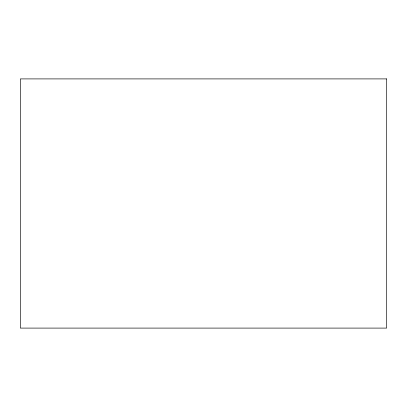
<?xml version="1.0" encoding="UTF-8"?>
<svg xmlns="http://www.w3.org/2000/svg" width="407" height="407" viewBox="0 0 407 407"><rect width="100%" height="100%" fill="white"/><g stroke="black" fill="none" stroke-linecap="round" stroke-linejoin="round"><path stroke-width="0.61" d="M386.65 78.907L20.35 78.907L20.35 328.093L386.65 328.093L386.65 78.907"/></g></svg>
